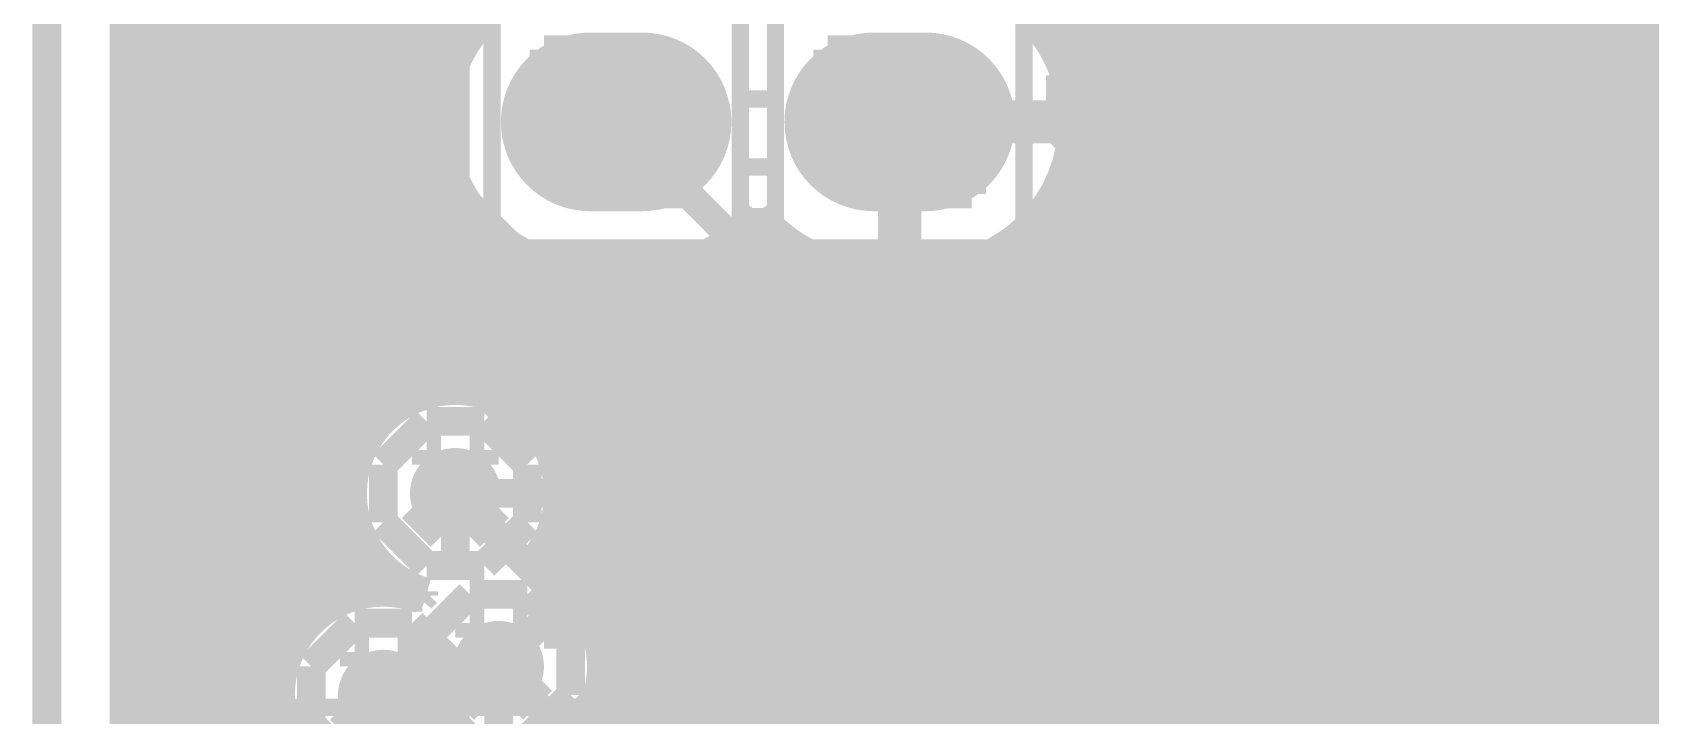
# Model space of a CAD drawing. Extents: x -5 to 157, y -120 to 103.
# Drawn here: x -5.13 to 9.14, y 37.41 to 43.43 of the extents above; entities that cross this region are included whole.
import ezdxf

# ---------------------------------------------------------------- set-up
doc = ezdxf.new("R2010")
doc.units = 0
doc.header["$MEASUREMENT"] = 0
doc.layers.get('0').update_dxf_attribs({"linetype": 'CONTINUOUS'})
for name, color, linetype in [('22-304-2_BOT', 7, 'CONTINUOUS'), ('22-304-2_DRD', 7, 'CONTINUOUS'), ('22-304-2_DRL', 2, 'CONTINUOUS'), ('22-304-2_IN1', 4, 'CONTINUOUS'), ('22-304-2_IN2', 3, 'CONTINUOUS'), ('22-304-2_SMB', 5, 'CONTINUOUS'), ('22-304-2_SMT', 10, 'CONTINUOUS'), ('22-304-2_SPB', 14, 'CONTINUOUS'), ('22-304-2_SSB', 12, 'CONTINUOUS'), ('22-304-2_SST', 11, 'CONTINUOUS'), ('22-304-2_TOP', 13, 'CONTINUOUS'), ('THRUHOLE_TAP', 7, 'CONTINUOUS')]:
    doc.layers.add(name, color=color, linetype=linetype)

# ---------------------------------------------------------------- blocks, each defined once
blk = doc.blocks.new('RECTANGLE_3')
blk.add_solid([(0.4826, 0.4064), (0.4826, -0.4064), (-0.4826, 0.4064), (-0.4826, -0.4064)])
blk = doc.blocks.new('OBLONG_19')
at = {"const_width": 1.5748}
blk.add_lwpolyline([(0.2286, 0), (-0.2286, 0)], dxfattribs=at)
at = {"const_width": 0.7874}
for points in [[(-0.6223, 0, 1), (0.1651, 0, 1)], [(-0.1651, 0, 1), (0.6223, 0, 1)]]:
    blk.add_lwpolyline(points, format="xyb", close=True, dxfattribs=at)
blk = doc.blocks.new('ROUND_39')
at = {"const_width": 0.40005}
blk.add_lwpolyline([(-0.200024, 0, 1), (0.200024, 0, 1)], format="xyb", close=True, dxfattribs=at)
blk = doc.blocks.new('RECTANGLE_61')
blk.add_solid([(0.508, 0.635), (0.508, -0.635), (-0.508, 0.635), (-0.508, -0.635)])
blk = doc.blocks.new('ROUND_14')
at = {"const_width": 0.59944}
blk.add_lwpolyline([(-0.29972, 0, 1), (0.29972, 0, 1)], format="xyb", close=True, dxfattribs=at)
blk = doc.blocks.new('ROUND_87')
at = {"const_width": 0.10033}
blk.add_lwpolyline([(-0.050164, 0, 1), (0.050164, 0, 1)], format="xyb", close=True, dxfattribs=at)
blk = doc.blocks.new('ROUND_88')
at = {"const_width": 0.10033}
blk.add_lwpolyline([(-0.050164, 0, 1), (0.050164, 0, 1)], format="xyb", close=True, dxfattribs=at)
blk = doc.blocks.new('ROUND_42')
at = {"const_width": 0.40005}
blk.add_lwpolyline([(-0.200024, 0, 1), (0.200024, 0, 1)], format="xyb", close=True, dxfattribs=at)
blk = doc.blocks.new('ROUND_38')
at = {"const_width": 0.40005}
blk.add_lwpolyline([(-0.200024, 0, 1), (0.200024, 0, 1)], format="xyb", close=True, dxfattribs=at)
blk = doc.blocks.new('ROUND_80')
at = {"const_width": 0.10033}
blk.add_lwpolyline([(-0.050164, 0, 1), (0.050164, 0, 1)], format="xyb", close=True, dxfattribs=at)

msp = doc.modelspace()

# ---------------------------------------------------------------- linework, layer by layer
at = {"layer": '22-304-2_BOT'}
for points, const_width in [([(-3.175, 58.801), (-3.175, 36.45916)], 0.254), ([(-3.4036, 58.5724), (-3.4036, 36.39566)], 0.254), ([(-3.6322, 58.3438), (-3.6322, 36.25342)], 0.254), ([(-3.8608, 58.1152), (-3.8608, 35.96386)], 0.254), ([(-4.0894, 57.8866), (-4.0894, 35.41522)], 0.254), ([(-4.318, 57.658), (-4.318, 2.52222)], 0.254), ([(8.255, 42.418), (8.255, 45.466), (12.6746, 49.8856), (12.6746, 51.435)], 0.254), ([(4.1402, 45.466), (4.1402, 33.2105)], 0.254), ([(4.3688, 45.466), (4.3688, 33.2105)], 0.254), ([(4.5974, 45.466), (4.5974, 33.2105)], 0.254), ([(4.826, 45.466), (4.826, 33.2105)], 0.254), ([(5.0546, 45.466), (5.0546, 33.2105)], 0.254), ([(5.2832, 45.466), (5.2832, 33.2105)], 0.254), ([(5.5118, 45.466), (5.5118, 33.2105)], 0.254), ([(5.7404, 45.466), (5.7404, 33.2105)], 0.254), ([(5.969, 45.466), (5.969, 33.2105)], 0.254), ([(6.1976, 45.466), (6.1976, 33.2105)], 0.254), ([(6.4262, 45.466), (6.4262, 41.275)], 0.254), ([(6.6548, 45.466), (6.6548, 41.275)], 0.254), ([(6.8834, 45.466), (6.8834, 41.275)], 0.254), ([(7.112, 45.466), (7.112, 41.275)], 0.254), ([(-2.9464, 44.75988), (-2.9464, 36.4617)], 0.254), ([(-1.3462, 44.52366), (-1.3462, 43.26382)], 0.254), ([(3.9116, 44.57446), (3.9116, 43.21556)], 0.254), ([(-2.7178, 44.49572), (-2.7178, 38.18636)], 0.254), ([(-1.5748, 44.51604), (-1.5748, 40.259)], 0.254), ([(-2.4892, 44.36618), (-2.4892, 38.37686)], 0.254), ([(-2.2606, 44.3103), (-2.2606, 39.6494)], 0.254), ([(-2.032, 44.31284), (-2.032, 40.0177)], 0.254), ([(-1.8034, 44.37634), (-1.8034, 40.18026)], 0.254), ([(3.683, 44.2468), (3.683, 43.54068)], 0.254), ([(7.239, 43.561), (7.239, 41.275)], 0.254), ([(-1.29032, 43.3578), (-4.318, 43.3578)], 0.254), ([(7.239, 43.3578), (3.83032, 43.3578)], 0.254), ([(-1.4097, 43.1292), (-4.318, 43.1292)], 0.254), ([(7.239, 43.1292), (3.9497, 43.1292)], 0.254), ([(-1.47828, 42.9006), (-4.318, 42.9006)], 0.254), ([(7.239, 42.9006), (4.01828, 42.9006)], 0.254), ([(-1.50368, 42.672), (-4.318, 42.672)], 0.254), ([(3.98018, 42.64406), (2.51968, 42.64406)], 0.381), ([(2.51968, 41.41216), (2.51968, 42.64406)], 0.381), ([(7.239, 42.672), (4.04368, 42.672)], 0.254), ([(4.572, 42.799), (7.239, 40.132)], 0.254), ([(7.239, 40.132), (4.572, 42.799)], 0.254), ([(4.572, 42.799), (7.239, 40.132)], 0.254), ([(-1.48844, 42.4434), (-4.318, 42.4434)], 0.254), ([(7.239, 42.4434), (4.02844, 42.4434)], 0.254), ([(-1.43002, 42.2148), (-4.318, 42.2148)], 0.254), ([(7.239, 42.2148), (3.97002, 42.2148)], 0.254), ([(-1.32334, 41.9862), (-4.318, 41.9862)], 0.254), ([(-1.3462, 42.0243), (-1.3462, 40.27678)], 0.254), ([(7.239, 41.9862), (3.86334, 41.9862)], 0.254), ([(3.9116, 42.0751), (3.9116, 33.2105)], 0.254), ([(-1.15316, 41.7576), (-4.318, 41.7576)], 0.254), ([(-1.1176, 41.72204), (-1.1176, 40.2336)], 0.254), ([(1.1684, 41.7322), (1.1684, 33.89376)], 0.254), ([(1.3462, 41.7576), (1.19126, 41.7576)], 0.254), ([(1.397, 41.7068), (1.397, 33.89376)], 0.254), ([(3.683, 41.74744), (3.683, 33.36798)], 0.254), ([(7.239, 41.7576), (3.69062, 41.7576)], 0.254), ([(-0.86614, 41.529), (-4.318, 41.529)], 0.254), ([(-0.889, 41.5417), (-0.889, 40.12184)], 0.254), ([(1.63322, 41.529), (0.90678, 41.529)], 0.254), ([(0.9398, 41.54932), (0.9398, 33.89376)], 0.254), ([(1.6256, 41.53408), (1.6256, 33.58388)], 0.254), ([(7.239, 41.529), (3.40614, 41.529)], 0.254), ([(3.4544, 41.55948), (3.4544, 33.58388)], 0.254), ([(-0.6604, 41.42994), (-0.6604, 39.90086)], 0.254), ([(0.7112, 41.43502), (0.7112, 38.09492)], 0.254), ([(1.8542, 41.42486), (1.8542, 33.72866)], 0.254), ([(3.2258, 41.4401), (3.2258, 33.72866)], 0.254), ([(7.239, 41.3004), (-4.318, 41.3004)], 0.254), ([(-0.4318, 41.36898), (-0.4318, 39.30142)], 0.254), ([(0.24892, 41.34866), (-0.20828, 41.34866)], 0.254), ([(-0.2032, 41.34866), (-0.2032, 39.07282)], 0.254), ([(0.0254, 41.34866), (0.0254, 38.84422)], 0.254), ([(0.254, 41.34866), (0.254, 38.61562)], 0.254), ([(0.4826, 41.37152), (0.4826, 38.38702)], 0.254), ([(2.0828, 41.36644), (2.0828, 33.82264)], 0.254), ([(2.74828, 41.34866), (2.29108, 41.34866)], 0.254), ([(2.3114, 41.34866), (2.3114, 33.87598)], 0.254), ([(2.54, 41.34866), (2.54, 33.89376)], 0.254), ([(2.7686, 41.34866), (2.7686, 33.87598)], 0.254), ([(2.9972, 41.37406), (2.9972, 33.82264)], 0.254), ([(6.223, 41.275), (6.223, 38.989)], 0.254), ([(7.239, 41.275), (6.223, 41.275)], 0.254), ([(8.255, 41.275), (7.239, 41.275)], 0.254), ([(8.255, 41.275), (7.239, 41.275)], 0.254), ([(8.255, 41.275), (8.255, 39.751)], 0.254), ([(9.271, 41.275), (8.255, 41.275)], 0.254), ([(8.255, 41.275), (8.255, 39.751)], 0.254), ([(6.223, 41.0718), (-4.318, 41.0718)], 0.254), ([(6.223, 40.8432), (-4.318, 40.8432)], 0.254), ([(6.223, 40.6146), (-4.318, 40.6146)], 0.254), ([(6.223, 40.386), (-4.318, 40.386)], 0.254), ([(-1.84912, 40.1574), (-4.318, 40.1574)], 0.254), ([(6.223, 40.1574), (-0.94488, 40.1574)], 0.254), ([(6.2865, 40.132), (7.239, 40.132)], 0.381), ([(7.239, 39.0525), (7.239, 40.132)], 0.381), ([(9.271, 40.132), (8.89, 39.751), (8.89, 37.5412)], 0.254), ([(-2.11074, 39.9288), (-4.318, 39.9288)], 0.254), ([(6.223, 39.9288), (-0.68072, 39.9288)], 0.254), ([(-2.24282, 39.7002), (-4.318, 39.7002)], 0.254), ([(6.223, 39.7002), (-0.55118, 39.7002)], 0.254), ([(8.255, 39.751), (8.255, 38.989)], 0.254), ([(-2.2987, 39.4716), (-4.318, 39.4716)], 0.254), ([(6.223, 39.4716), (-0.4953, 39.4716)], 0.254), ([(-1.397, 39.37), (0.127, 37.846), (0.127, 35.306), (-1.397, 33.782), (-1.397, 26.797), (5.842, 19.558), (5.842, 8.382), (6.858, 7.366)], 0.254), ([(-0.49022, 39.35984), (0.57658, 38.29558)], 0.254), ([(-2.29616, 39.243), (-4.318, 39.243)], 0.254), ([(6.223, 39.243), (-0.37084, 39.243)], 0.254), ([(-2.23266, 39.0144), (-4.318, 39.0144)], 0.254), ([(-2.2606, 39.0906), (-2.2606, 38.47084)], 0.254), ([(6.223, 39.0144), (-0.14224, 39.0144)], 0.254), ([(8.255, 38.989), (6.223, 38.989)], 0.254), ([(6.4262, 38.989), (6.4262, 33.2105)], 0.254), ([(6.6548, 38.989), (6.6548, 33.2105)], 0.254), ([(6.8834, 38.989), (6.8834, 33.2105)], 0.254), ([(7.112, 38.989), (7.112, 33.2105)], 0.254), ([(7.3406, 38.989), (7.3406, 33.2105)], 0.254), ([(7.5692, 38.989), (7.5692, 33.2105)], 0.254), ([(7.7978, 38.989), (7.7978, 33.2105)], 0.254), ([(8.0264, 38.989), (8.0264, 38.4556)], 0.254), ([(8.255, 38.989), (8.255, 38.4556)], 0.254), ([(8.255, 38.989), (8.255, 38.4556)], 0.254), ([(-2.09042, 38.7858), (-4.318, 38.7858)], 0.254), ([(-2.032, 38.7223), (-2.032, 38.49878)], 0.254), ([(8.255, 38.7858), (0.08382, 38.7858)], 0.254), ([(-1.80086, 38.5572), (-4.318, 38.5572)], 0.254), ([(-1.8034, 38.5572), (-1.8034, 38.47084)], 0.254), ([(8.255, 38.5572), (0.31242, 38.5572)], 0.254), ([(7.8994, 38.4556), (7.8994, 37.0332)], 0.254), ([(8.255, 38.4556), (7.8994, 38.4556)], 0.254), ([(-2.56286, 38.3286), (-4.318, 38.3286)], 0.254), ([(7.8994, 38.3286), (0.54102, 38.3286)], 0.254), ([(-2.78384, 38.1), (-4.318, 38.1)], 0.254), ([(7.8994, 38.1), (0.70866, 38.1)], 0.254), ([(-2.8956, 37.8714), (-4.318, 37.8714)], 0.254), ([(-1.016, 37.846), (-0.381, 37.211), (-0.381, 35.56), (-1.905, 34.036), (-1.905, 26.543), (5.334, 19.304), (5.334, 7.62), (6.477, 6.477), (6.477, -3.302), (5.207, -4.572), (5.207, -6.35), (7.366, -8.509), (8.382, -8.509)], 0.254), ([(7.8994, 37.8714), (0.762, 37.8714)], 0.254), ([(0.762, 37.846), (0.762, 35.306)], 0.254), ([(-2.93878, 37.6428), (-4.318, 37.6428)], 0.254), ([(-2.032, 37.592), (-1.905, 37.592), (-0.889, 36.576), (-0.889, 35.814), (-2.54, 34.163), (-2.54, 26.416), (4.826, 19.05), (4.826, 7.366), (5.969, 6.223), (5.969, -3.048), (4.572, -4.445), (4.572, -6.858), (6.731, -9.017)], 0.254), ([(7.8994, 37.6428), (0.762, 37.6428)], 0.254), ([(8.89, 37.5412), (8.9408, 37.592), (9.525, 37.592), (10.033, 37.084), (10.033, 35.687), (11.43, 34.29)], 0.254), ([(-2.921, 37.4142), (-4.318, 37.4142)], 0.254), ([(7.8994, 37.4142), (0.762, 37.4142)], 0.254)]:
    msp.add_lwpolyline(points, dxfattribs=dict(at, const_width=const_width))
at = {"layer": '22-304-2_BOT', "const_width": 0.254}
for points in [[(-0.54864, 43.89374, 0.3383093), (-1.50368, 42.64406)], [(4.04368, 42.64406, 0.3383097), (3.08864, 43.89374)], [(-1.50368, 42.64406, 0.4142136), (-0.20828, 41.34866)], [(2.74828, 41.34866, 0.4142136), (4.04368, 42.64406)], [(0.24892, 41.34866, 0.2313066), (1.27104, 41.84823)], [(1.27, 41.84904, 0.2313068), (2.29108, 41.34997)], [(-1.397, 40.27678, 0.4142136), (-2.30378, 39.37)], [(-0.49022, 39.37, 0.4142136), (-1.397, 40.27678)], [(-2.30378, 39.37, 0.3343277), (-1.64846, 38.49624)], [(-2.032, 38.49878, 0.4142136), (-2.93878, 37.592)], [(-1.70434, 38.43782, 0.0926604), (-2.032, 38.49907)], [(-1.64846, 38.49624, 0.0222823), (-1.70382, 38.43737)], [(0.762, 37.846, 0.1989124), (0.57601, 38.29501)], [(-2.93878, 37.592, 0.1496565), (-2.78335, 37.08433)]]:
    msp.add_lwpolyline(points, format="xyb", dxfattribs=at)
at = {"layer": '22-304-2_DRD', "const_width": 0.254}
for points in [[(44.99864, -115.99926), (44.99864, 25.99944), (48.00092, 28.99918), (86.79942, 28.99918), (89.79916, 25.99944), (89.79916, -31.0007), (92.7989, -34.00044), (136.79932, -34.00044), (139.79906, -31.0007), (139.79906, 58.0009), (136.79932, 61.00064), (115.30076, 61.00064), (107.29976, 68.9991), (107.29976, 94.99854), (99.29876, 102.99954), (35.49904, 102.99954), (27.50058, 94.99854), (27.50058, 68.9991), (19.49958, 61.00064), (-1.99898, 61.00064), (-4.99872, 58.0009), (-4.99872, -2.99974), (18.00098, -25.99944), (18.00098, -115.99926)], [(4.318, 43.434), (3.937, 43.053)], [(4.318, 43.434), (3.937, 43.053)], [(4.318, 43.434), (3.937, 43.053)], [(4.826, 43.434), (4.318, 43.434)], [(4.826, 43.434), (4.318, 43.434)], [(4.826, 43.434), (4.318, 43.434)], [(5.207, 43.053), (4.826, 43.434)], [(5.207, 43.053), (4.826, 43.434)], [(5.207, 43.053), (4.826, 43.434)], [(-0.61468, 43.27906), (-0.61468, 42.64406)], [(0.02032, 43.27906), (-0.61468, 43.27906)], [(0.02032, 42.00906), (0.02032, 43.27906)], [(1.88468, 43.27906), (1.88468, 42.64406)], [(2.51968, 43.27906), (1.88468, 43.27906)], [(2.51968, 42.00906), (2.51968, 43.27906)], [(4.318, 43.18), (4.318, 43.053)], [(4.445, 43.18), (4.318, 43.18)], [(4.318, 43.18), (4.318, 43.053)], [(4.445, 43.18), (4.318, 43.18)], [(4.318, 43.18), (4.318, 43.053)], [(4.445, 43.18), (4.318, 43.18)], [(4.445, 43.053), (4.445, 43.18)], [(4.445, 43.053), (4.445, 43.18)], [(4.445, 43.053), (4.445, 43.18)], [(4.699, 43.18), (4.699, 43.053)], [(4.826, 43.18), (4.699, 43.18)], [(4.699, 43.18), (4.699, 43.053)], [(4.826, 43.18), (4.699, 43.18)], [(4.699, 43.18), (4.699, 43.053)], [(4.826, 43.18), (4.699, 43.18)], [(4.826, 43.053), (4.826, 43.18)], [(4.826, 43.053), (4.826, 43.18)], [(4.826, 43.053), (4.826, 43.18)], [(3.937, 43.053), (3.937, 42.545)], [(3.937, 43.053), (3.937, 42.545)], [(3.937, 43.053), (3.937, 42.545)], [(4.318, 43.053), (4.445, 43.053)], [(4.318, 43.053), (4.445, 43.053)], [(4.318, 43.053), (4.445, 43.053)], [(4.699, 43.053), (4.826, 43.053)], [(4.699, 43.053), (4.826, 43.053)], [(4.699, 43.053), (4.826, 43.053)], [(5.207, 42.545), (5.207, 43.053)], [(5.207, 42.545), (5.207, 43.053)], [(5.207, 42.545), (5.207, 43.053)], [(4.445, 42.418), (4.191, 42.672)], [(4.445, 42.418), (4.191, 42.672)], [(4.445, 42.418), (4.191, 42.672)], [(4.953, 42.672), (4.699, 42.418)], [(4.953, 42.672), (4.699, 42.418)], [(4.953, 42.672), (4.699, 42.418)], [(-0.61468, 42.64406), (0.65532, 42.64406)], [(0.65532, 42.64406), (0.65532, 42.00906)], [(1.88468, 42.64406), (3.15468, 42.64406)], [(3.15468, 42.64406), (3.15468, 42.00906)], [(3.937, 42.545), (4.318, 42.164)], [(3.937, 42.545), (4.318, 42.164)], [(3.937, 42.545), (4.318, 42.164)], [(4.826, 42.164), (5.207, 42.545)], [(4.826, 42.164), (5.207, 42.545)], [(4.826, 42.164), (5.207, 42.545)], [(4.699, 42.418), (4.445, 42.418)], [(4.699, 42.418), (4.445, 42.418)], [(4.699, 42.418), (4.445, 42.418)], [(4.318, 42.164), (4.826, 42.164)], [(4.318, 42.164), (4.826, 42.164)], [(4.318, 42.164), (4.826, 42.164)], [(0.65532, 42.00906), (0.02032, 42.00906)], [(3.15468, 42.00906), (2.51968, 42.00906)], [(-1.651, 40.005), (-2.032, 39.624)], [(-1.143, 40.005), (-1.651, 40.005)], [(-0.762, 39.624), (-1.143, 40.005)], [(-1.651, 39.751), (-1.651, 39.624)], [(-1.524, 39.751), (-1.651, 39.751)], [(-1.524, 39.624), (-1.524, 39.751)], [(-1.27, 39.751), (-1.27, 39.624)], [(-1.143, 39.751), (-1.27, 39.751)], [(-1.143, 39.624), (-1.143, 39.751)], [(-2.032, 39.624), (-2.032, 39.116)], [(-1.651, 39.624), (-1.524, 39.624)], [(-1.27, 39.624), (-1.143, 39.624)], [(-0.762, 39.116), (-0.762, 39.624)], [(-2.032, 39.116), (-1.651, 38.735)], [(-1.524, 38.989), (-1.778, 39.243)], [(-1.016, 39.243), (-1.27, 38.989)], [(-1.143, 38.735), (-0.762, 39.116)], [(-1.27, 38.989), (-1.524, 38.989)], [(-1.651, 38.735), (-1.143, 38.735)], [(-1.27, 38.481), (-1.651, 38.1)], [(-0.762, 38.481), (-1.27, 38.481)], [(-0.381, 38.1), (-0.762, 38.481)], [(-2.286, 38.227), (-2.667, 37.846)], [(-1.778, 38.227), (-2.286, 38.227)], [(-1.397, 37.846), (-1.778, 38.227)], [(-1.27, 38.227), (-1.27, 38.1)], [(-1.143, 38.227), (-1.27, 38.227)], [(-1.143, 38.1), (-1.143, 38.227)], [(-0.889, 38.227), (-0.889, 38.1)], [(-0.762, 38.227), (-0.889, 38.227)], [(-0.762, 38.1), (-0.762, 38.227)], [(-2.286, 37.973), (-2.286, 37.846)], [(-2.159, 37.973), (-2.286, 37.973)], [(-2.159, 37.846), (-2.159, 37.973)], [(-1.905, 37.973), (-1.905, 37.846)], [(-1.778, 37.973), (-1.905, 37.973)], [(-1.778, 37.846), (-1.778, 37.973)], [(-1.651, 38.1), (-1.651, 37.592)], [(-1.27, 38.1), (-1.143, 38.1)], [(-0.889, 38.1), (-0.762, 38.1)], [(-0.381, 37.592), (-0.381, 38.1)], [(-2.667, 37.846), (-2.667, 37.338)], [(-2.286, 37.846), (-2.159, 37.846)], [(-1.905, 37.846), (-1.778, 37.846)], [(-1.397, 37.338), (-1.397, 37.846)], [(-1.143, 37.465), (-1.397, 37.719)], [(-0.635, 37.719), (-0.889, 37.465)], [(-1.651, 37.592), (-1.27, 37.211)], [(-0.762, 37.211), (-0.381, 37.592)], [(-2.159, 37.211), (-2.413, 37.465)], [(-1.651, 37.465), (-1.905, 37.211)], [(-0.889, 37.465), (-1.143, 37.465)], [(-2.667, 37.338), (-2.286, 36.957)], [(-1.778, 36.957), (-1.397, 37.338)]]:
    msp.add_lwpolyline(points, dxfattribs=at)
at = {"layer": '22-304-2_DRL', "const_width": 0.254}
msp.add_lwpolyline([(44.99864, -115.99926), (44.99864, 25.99944), (48.00092, 28.99918), (86.79942, 28.99918), (89.79916, 25.99944), (89.79916, -31.0007), (92.7989, -34.00044), (136.79932, -34.00044), (139.79906, -31.0007), (139.79906, 58.0009), (136.79932, 61.00064), (115.30076, 61.00064), (107.29976, 68.9991), (107.29976, 94.99854), (99.29876, 102.99954), (35.49904, 102.99954), (27.50058, 94.99854), (27.50058, 68.9991), (19.49958, 61.00064), (-1.99898, 61.00064), (-4.99872, 58.0009), (-4.99872, -2.99974), (18.00098, -25.99944), (18.00098, -115.99926)], dxfattribs=at)
at = {"layer": '22-304-2_IN1', "const_width": 0.254}
for points in [[(82.296, 102.362), (36.068, 102.362), (28.702, 94.996), (28.702, 68.326), (20.574, 60.198), (-1.778, 60.198), (-4.191, 57.785), (-4.191, -2.667), (18.669, -25.527)], [(7.4676, 60.198), (7.4676, 36.9824)], [(7.6962, 60.198), (7.6962, 37.02558)], [(7.9248, 60.198), (7.9248, 37.0078)], [(8.1534, 60.198), (8.1534, 36.92906)], [(8.382, 60.198), (8.382, 36.7665)], [(8.6106, 60.198), (8.6106, 36.3982)], [(8.8392, 60.198), (8.8392, 4.572)], [(9.0678, 60.198), (9.0678, 4.572)], [(-3.2766, 58.6994), (-3.2766, 36.43884)], [(-3.5052, 58.4708), (-3.5052, 36.34486)], [(-3.7338, 58.2422), (-3.7338, 36.15436)], [(-3.9624, 58.0136), (-3.9624, -2.8956)], [(7.239, 50.0126), (7.239, 36.87064)], [(5.8674, 49.54016), (5.8674, 27.31008)], [(7.0104, 49.6443), (7.0104, 36.64966)], [(6.096, 49.4284), (6.096, 27.41422)], [(6.3246, 49.38522), (6.3246, 27.44978)], [(6.5532, 49.40046), (6.5532, 27.42692)], [(6.7818, 49.4792), (6.7818, 27.34056)], [(5.6388, 46.58614), (5.6388, 27.10688)], [(5.4102, 46.29404), (5.4102, 43.14698)], [(5.1816, 46.15434), (5.1816, 43.4721)], [(-3.048, 45.02912), (-3.048, 36.46678)], [(4.0386, 45.02912), (4.0386, 43.53306)], [(-2.8194, 44.5897), (-2.8194, 38.04412)], [(-1.4478, 44.64812), (-1.4478, 43.02252)], [(-2.5908, 44.41444), (-2.5908, 38.30574)], [(-1.6764, 44.44238), (-1.6764, 40.2336)], [(3.81, 44.40174), (3.81, 43.38574)], [(-2.3622, 44.32808), (-2.3622, 38.43782)], [(-2.1336, 44.30522), (-2.1336, 39.90086)], [(-1.905, 44.34078), (-1.905, 40.12184)], [(-1.2192, 44.33316), (-1.2192, 43.45432)], [(-1.1938, 43.4848), (-4.191, 43.4848)], [(3.97764, 43.4848), (3.7338, 43.4848)], [(17.52346, 43.4848), (5.16636, 43.4848)], [(-1.35128, 43.2562), (-4.191, 43.2562)], [(17.31264, 43.2562), (5.35686, 43.2562)], [(-1.44526, 43.0276), (-4.191, 43.0276)], [(17.13738, 43.0276), (5.45084, 43.0276)], [(-1.49606, 42.799), (-4.191, 42.799)], [(16.98752, 42.799), (5.47878, 42.799)], [(-1.50114, 42.5704), (-4.191, 42.5704)], [(16.86306, 42.5704), (5.45084, 42.5704)], [(5.4102, 42.45102), (5.4102, 24.66086)], [(-1.46812, 42.3418), (-4.191, 42.3418)], [(-1.4478, 42.2656), (-1.4478, 40.27678)], [(16.75892, 42.3418), (5.35686, 42.3418)], [(-1.38938, 42.1132), (-4.191, 42.1132)], [(3.97764, 42.1132), (3.92938, 42.1132)], [(16.67256, 42.1132), (5.16636, 42.1132)], [(5.1816, 42.1259), (5.1816, 6.88086)], [(4.0386, 42.06494), (4.0386, 32.55264)], [(4.953, 41.97604), (4.953, 7.10184)], [(-1.2573, 41.8846), (-4.191, 41.8846)], [(-1.2192, 41.8338), (-1.2192, 40.259)], [(1.2954, 41.81602), (1.2954, 33.89376)], [(16.60398, 41.8846), (3.7973, 41.8846)], [(3.81, 41.90238), (3.81, 33.1978)], [(4.2672, 41.94302), (4.2672, 8.94588)], [(4.4958, 41.89476), (4.4958, 7.25678)], [(4.7244, 41.90492), (4.7244, 7.2136)], [(-1.04648, 41.656), (-4.191, 41.656)], [(-0.9906, 41.61028), (-0.9906, 40.18026)], [(1.0668, 41.64076), (1.0668, 33.89376)], [(1.45288, 41.656), (1.08458, 41.656)], [(1.524, 41.60012), (1.524, 33.50006)], [(3.5814, 41.65346), (3.5814, 33.47466)], [(16.55318, 41.656), (3.58394, 41.656)], [(-0.65024, 41.4274), (-4.191, 41.4274)], [(-0.762, 41.47312), (-0.762, 40.0177)], [(-0.5334, 41.3893), (-0.5334, 39.6494)], [(0.6096, 41.39946), (0.6096, 33.89376)], [(1.84912, 41.4274), (0.69088, 41.4274)], [(0.8382, 41.4909), (0.8382, 33.89376)], [(1.7526, 41.4655), (1.7526, 33.67024)], [(1.9812, 41.38676), (1.9812, 33.78454)], [(3.1242, 41.40454), (3.1242, 33.77438)], [(16.51762, 41.4274), (3.19024, 41.4274)], [(3.3528, 41.49852), (3.3528, 33.655)], [(-0.3048, 41.35374), (-0.3048, 38.40988)], [(0.24892, 41.34866), (-0.20828, 41.34866)], [(-0.0762, 41.34866), (-0.0762, 33.89376)], [(0.1524, 41.34866), (0.1524, 33.89376)], [(0.381, 41.35628), (0.381, 33.89376)], [(2.2098, 41.3512), (2.2098, 33.85566)], [(2.74828, 41.34866), (2.29108, 41.34866)], [(2.4384, 41.34866), (2.4384, 33.88868)], [(2.667, 41.34866), (2.667, 33.88614)], [(2.8956, 41.35628), (2.8956, 33.85058)], [(16.4973, 41.1988), (-4.191, 41.1988)], [(10.19302, 40.9702), (-4.191, 40.9702)], [(9.8679, 40.7416), (-4.191, 40.7416)], [(9.71804, 40.513), (-4.191, 40.513)], [(9.64692, 40.2844), (-4.191, 40.2844)], [(-1.99136, 40.0558), (-4.191, 40.0558)], [(9.63676, 40.0558), (-0.80264, 40.0558)], [(-2.18186, 39.8272), (-4.191, 39.8272)], [(9.68502, 39.8272), (-0.61214, 39.8272)], [(-2.27584, 39.5986), (-4.191, 39.5986)], [(9.80694, 39.5986), (-0.51816, 39.5986)], [(-2.30378, 39.37), (-4.191, 39.37)], [(10.04824, 39.37), (-0.49022, 39.37)], [(-2.27584, 39.1414), (-4.191, 39.1414)], [(17.02562, 39.1414), (-0.51816, 39.1414)], [(-0.5334, 39.0906), (-0.5334, 38.61308)], [(-2.18186, 38.9128), (-4.191, 38.9128)], [(-2.1336, 38.83914), (-2.1336, 38.4937)], [(17.18056, 38.9128), (-0.61214, 38.9128)], [(-1.99136, 38.6842), (-4.191, 38.6842)], [(17.36598, 38.6842), (-0.66802, 38.6842)], [(-1.905, 38.61816), (-1.905, 38.49116)], [(-2.3114, 38.4556), (-4.191, 38.4556)], [(-1.6891, 38.4556), (-1.7526, 38.4556)], [(-1.6764, 38.5064), (-1.6764, 38.4683)], [(17.58442, 38.4556), (-0.3429, 38.4556)], [(-2.6797, 38.227), (-4.191, 38.227)], [(17.85112, 38.227), (-0.19304, 38.227)], [(-2.84226, 37.9984), (-4.191, 37.9984)], [(18.18386, 37.9984), (-0.12192, 37.9984)], [(-2.921, 37.7698), (-4.191, 37.7698)], [(18.6309, 37.7698), (-0.11176, 37.7698)], [(-2.93878, 37.5412), (-4.191, 37.5412)], [(19.41576, 37.5412), (-0.16002, 37.5412)], [(-2.8956, 37.3126), (-4.191, 37.3126)], [(23.1775, 37.3126), (-0.28194, 37.3126)]]:
    msp.add_lwpolyline(points, dxfattribs=at)
for points in [[(-0.54864, 43.89374, 0.3383093), (-1.50368, 42.64406)], [(3.84302, 43.33748, 0.1872082), (3.08882, 43.89439)], [(4.572, 43.70578, 0.2379925), (3.84263, 43.33777)], [(4.572, 43.70578, 0.2379925), (3.84263, 43.33777)], [(5.47878, 42.799, 0.4142136), (4.572, 43.70578)], [(5.47878, 42.799, 0.4142136), (4.572, 43.70578)], [(4.572, 41.89222, 0.4142136), (5.47878, 42.799)], [(4.572, 41.89222, 0.4142136), (5.47878, 42.799)], [(-1.50368, 42.64406, 0.4142136), (-0.20828, 41.34866)], [(2.74828, 41.34866, 0.3021996), (3.94208, 42.14368)], [(3.94208, 42.14368, 0.1937818), (4.572, 41.89002)], [(3.94208, 42.14368, 0.1937818), (4.572, 41.89002)], [(0.24892, 41.34866, 0.2313066), (1.27104, 41.84823)], [(1.27, 41.84904, 0.2313068), (2.29108, 41.34997)], [(-1.397, 40.27678, 0.4142136), (-2.30378, 39.37)], [(-0.49022, 39.37, 0.4142136), (-1.397, 40.27678)], [(-2.30378, 39.37, 0.3343277), (-1.64846, 38.49624)], [(-0.76454, 38.71722, 0.2030242), (-0.48809, 39.37)], [(-0.10922, 37.846, 0.3341116), (-0.76454, 38.71722)], [(-2.032, 38.49878, 0.4142136), (-2.93878, 37.592)], [(-1.70434, 38.43782, 0.0926604), (-2.032, 38.49907)], [(-1.64846, 38.49624, 0.0222823), (-1.70382, 38.43737)], [(-1.016, 36.93922, 0.4142136), (-0.10922, 37.846)], [(-2.93878, 37.592, 0.1496565), (-2.78335, 37.08433)]]:
    msp.add_lwpolyline(points, format="xyb", dxfattribs=at)
at = {"layer": '22-304-2_IN2'}
for points, const_width in [([(20.193, 60.452), (-1.524, 60.452), (-4.318, 57.658), (-4.318, -2.54)], 0.254), ([(4.3688, 60.452), (4.3688, 30.28188)], 0.254), ([(4.5974, 60.452), (4.5974, 30.51048)], 0.254), ([(4.826, 60.452), (4.826, 30.73908)], 0.254), ([(5.0546, 60.452), (5.0546, 30.91942)], 0.254), ([(5.2832, 60.452), (5.2832, 31.03118)], 0.254), ([(5.5118, 60.452), (5.5118, 31.0896)], 0.254), ([(5.7404, 60.452), (5.7404, 31.10738)], 0.254), ([(5.969, 60.452), (5.969, 31.10738)], 0.254), ([(6.1976, 60.452), (6.1976, 31.10738)], 0.254), ([(6.4262, 60.452), (6.4262, 31.10738)], 0.254), ([(6.6548, 60.452), (6.6548, 31.10738)], 0.254), ([(6.8834, 60.452), (6.8834, 31.10738)], 0.254), ([(7.112, 60.452), (7.112, 31.10738)], 0.254), ([(7.3406, 60.452), (7.3406, 31.10738)], 0.254), ([(7.5692, 60.452), (7.5692, 31.10738)], 0.254), ([(7.7978, 60.452), (7.7978, 31.10738)], 0.254), ([(8.0264, 60.452), (8.0264, 31.10738)], 0.254), ([(8.255, 60.452), (8.255, 31.10738)], 0.254), ([(8.4836, 60.452), (8.4836, 31.10738)], 0.254), ([(8.7122, 60.452), (8.7122, 31.10738)], 0.254), ([(8.9408, 60.452), (8.9408, 31.10738)], 0.254), ([(9.1694, 60.452), (9.1694, 31.10738)], 0.254), ([(-3.4036, 58.5724), (-3.4036, 36.52266)], 0.254), ([(-3.6322, 58.3438), (-3.6322, 36.40328)], 0.254), ([(-3.8608, 58.1152), (-3.8608, 36.18484)], 0.254), ([(-4.0894, 57.8866), (-4.0894, -2.7686)], 0.254), ([(-3.175, 45.06722), (-3.175, 36.57854)], 0.254), ([(4.1402, 44.89704), (4.1402, 42.89298)], 0.254), ([(-2.9464, 44.55414), (-2.9464, 38.05682)], 0.254), ([(-2.7178, 44.35094), (-2.7178, 38.354)], 0.254), ([(-2.4892, 44.23918), (-2.4892, 38.51148)], 0.254), ([(-1.8034, 44.24934), (-1.8034, 40.31234)], 0.254), ([(-1.5748, 44.36872), (-1.5748, 43.00982)], 0.254), ([(-1.3462, 44.30522), (-1.3462, 43.4848)], 0.254), ([(3.9116, 44.34078), (3.9116, 43.44924)], 0.254), ([(-2.2606, 44.19092), (-2.2606, 39.92372)], 0.254), ([(-2.032, 44.19346), (-2.032, 40.17518)], 0.254), ([(-1.43002, 43.3578), (-4.318, 43.3578)], 0.254), ([(15.85722, 43.3578), (3.97002, 43.3578)], 0.254), ([(-1.5367, 43.1292), (-4.318, 43.1292)], 0.254), ([(16.08582, 43.1292), (4.0767, 43.1292)], 0.254), ([(-1.6002, 42.9006), (-4.318, 42.9006)], 0.254), ([(16.31442, 42.9006), (4.13766, 42.9006)], 0.254), ([(-1.62306, 42.672), (-4.318, 42.672)], 0.254), ([(4.09956, 42.64406), (2.51968, 42.64406)], 0.381), ([(2.51968, 41.29532), (2.51968, 42.64406)], 0.381), ([(16.54302, 42.672), (4.16052, 42.672)], 0.254), ([(-1.60782, 42.4434), (-4.318, 42.4434)], 0.254), ([(4.1402, 42.39514), (4.1402, 32.67456)], 0.254), ([(16.67256, 42.4434), (4.14782, 42.4434)], 0.254), ([(-1.5748, 42.2783), (-1.5748, 40.38092)], 0.254), ([(-1.55448, 42.2148), (-4.318, 42.2148)], 0.254), ([(16.58366, 42.2148), (4.09448, 42.2148)], 0.254), ([(-1.4605, 41.9862), (-4.318, 41.9862)], 0.254), ([(16.51, 41.9862), (3.99796, 41.9862)], 0.254), ([(3.9116, 41.84142), (3.9116, 33.25876)], 0.254), ([(-1.31064, 41.7576), (-4.318, 41.7576)], 0.254), ([(-1.3462, 41.80332), (-1.3462, 40.39362)], 0.254), ([(16.45412, 41.7576), (3.8481, 41.7576)], 0.254), ([(-1.07696, 41.529), (-4.318, 41.529)], 0.254), ([(-1.1176, 41.56202), (-1.1176, 40.35806)], 0.254), ([(1.4224, 41.529), (1.11506, 41.529)], 0.254), ([(1.1684, 41.57218), (1.1684, 34.0106)], 0.254), ([(1.397, 41.54932), (1.397, 34.0106)], 0.254), ([(16.41094, 41.529), (3.61696, 41.529)], 0.254), ([(3.683, 41.58234), (3.683, 33.5407)], 0.254), ([(-0.889, 41.40454), (-0.889, 40.26154)], 0.254), ([(0.9398, 41.41216), (0.9398, 34.0106)], 0.254), ([(1.6256, 41.39692), (1.6256, 34.0106)], 0.254), ([(3.4544, 41.41978), (3.4544, 33.72866)], 0.254), ([(-0.64516, 41.3004), (-4.318, 41.3004)], 0.254), ([(-0.6604, 41.30548), (-0.6604, 40.08374)], 0.254), ([(-0.4318, 41.24706), (-0.4318, 39.71798)], 0.254), ([(0.4826, 41.2496), (0.4826, 34.0106)], 0.254), ([(1.8542, 41.3004), (0.6858, 41.3004)], 0.254), ([(0.7112, 41.30802), (0.7112, 34.0106)], 0.254), ([(1.8542, 41.3004), (1.8542, 33.8582)], 0.254), ([(2.0828, 41.24706), (2.0828, 33.94456)], 0.254), ([(2.9972, 41.25214), (2.9972, 33.94456)], 0.254), ([(16.38554, 41.3004), (3.18516, 41.3004)], 0.254), ([(3.2258, 41.3131), (3.2258, 33.8582)], 0.254), ([(0.24892, 41.23182), (-0.20828, 41.23182)], 0.254), ([(-0.2032, 41.23182), (-0.2032, 38.47084)], 0.254), ([(0.0254, 41.23182), (0.0254, 34.0106)], 0.254), ([(0.254, 41.23182), (0.254, 34.0106)], 0.254), ([(2.74828, 41.23182), (2.29108, 41.23182)], 0.254), ([(2.3114, 41.23182), (2.3114, 33.99536)], 0.254), ([(2.54, 41.23182), (2.54, 34.0106)], 0.254), ([(2.7686, 41.23182), (2.7686, 33.99536)], 0.254), ([(16.37284, 41.0718), (-4.318, 41.0718)], 0.254), ([(16.37538, 40.8432), (-4.318, 40.8432)], 0.254), ([(16.39316, 40.6146), (-4.318, 40.6146)], 0.254), ([(-1.54178, 40.386), (-4.318, 40.386)], 0.254), ([(16.42618, 40.386), (-1.25222, 40.386)], 0.254), ([(-2.05486, 40.1574), (-4.318, 40.1574)], 0.254), ([(16.4719, 40.1574), (-0.73914, 40.1574)], 0.254), ([(-2.25806, 39.9288), (-4.318, 39.9288)], 0.254), ([(16.5354, 39.9288), (-0.53594, 39.9288)], 0.254), ([(-2.36728, 39.7002), (-4.318, 39.7002)], 0.254), ([(16.61414, 39.7002), (-0.42418, 39.7002)], 0.254), ([(-2.41808, 39.4716), (-4.318, 39.4716)], 0.254), ([(16.71066, 39.4716), (-0.37592, 39.4716)], 0.254), ([(-2.41554, 39.243), (-4.318, 39.243)], 0.254), ([(16.8275, 39.243), (-0.37846, 39.243)], 0.254), ([(-2.35966, 39.0144), (-4.318, 39.0144)], 0.254), ([(16.96466, 39.0144), (-0.43434, 39.0144)], 0.254), ([(-0.4318, 39.02202), (-0.4318, 38.68928)], 0.254), ([(-2.2606, 38.81628), (-2.2606, 38.59276)], 0.254), ([(-2.24028, 38.7858), (-4.318, 38.7858)], 0.254), ([(17.12722, 38.7858), (-0.55372, 38.7858)], 0.254), ([(-2.37998, 38.5572), (-4.318, 38.5572)], 0.254), ([(17.32026, 38.5572), (-0.27686, 38.5572)], 0.254), ([(-2.74574, 38.3286), (-4.318, 38.3286)], 0.254), ([(17.54632, 38.3286), (-0.10922, 38.3286)], 0.254), ([(-2.92354, 38.1), (-4.318, 38.1)], 0.254), ([(17.82318, 38.1), (-0.02032, 38.1)], 0.254), ([(-3.02006, 37.8714), (-4.318, 37.8714)], 0.254), ([(18.16608, 37.8714), (0.01016, 37.8714)], 0.254), ([(-3.05562, 37.6428), (-4.318, 37.6428)], 0.254), ([(18.62836, 37.6428), (-0.01016, 37.6428)], 0.254), ([(-3.04292, 37.4142), (-4.318, 37.4142)], 0.254), ([(18.73758, 37.4142), (-0.08382, 37.4142)], 0.254)]:
    msp.add_lwpolyline(points, dxfattribs=dict(at, const_width=const_width))
at = {"layer": '22-304-2_IN2', "const_width": 0.254}
for points in [[(-0.86868, 43.89374, 0.2780089), (-1.62052, 42.64406)], [(4.16306, 42.64406, 0.2780092), (3.40868, 43.89374)], [(-1.62306, 42.64406, 0.4142136), (-0.20828, 41.22928)], [(2.74828, 41.23182, 0.4142136), (4.16052, 42.64406)], [(0.24892, 41.23182, 0.2045313), (1.26886, 41.66725)], [(1.27, 41.66616, 0.2045315), (2.29108, 41.23024)], [(-1.397, 40.39616, 0.4142136), (-2.42316, 39.37)], [(-0.37084, 39.37, 0.4142136), (-1.397, 40.39616)], [(-2.42316, 39.37, 0.209397), (-2.09281, 38.61578)], [(-0.56642, 38.76802, 0.158087), (-0.37121, 39.37)], [(0.01016, 37.846, 0.2867744), (-0.56642, 38.76802)], [(-2.09296, 38.61562, 0.3968974), (-3.05816, 37.592)], [(-1.016, 36.81984, 0.4142136), (0.01016, 37.846)], [(-3.05816, 37.592, 0.1302082), (-2.92358, 37.08398)]]:
    msp.add_lwpolyline(points, format="xyb", dxfattribs=at)
at = {"layer": '22-304-2_SSB', "const_width": 0.1524}
for points in [[(10.287, 38.989), (6.223, 38.989), (6.223, 43.561), (8.001, 43.561), (8.255, 43.307), (8.509, 43.561), (10.287, 43.561), (10.287, 38.989)], [(8.0645, 35.3695), (8.0645, 38.2905), (9.7028, 38.2905), (9.7028, 35.3695), (8.0645, 35.3695)]]:
    msp.add_lwpolyline(points, dxfattribs=at)
at = {"layer": '22-304-2_SST'}
for points, const_width in [([(-2.55016, 51.09464), (-2.55016, 51.49596), (-1.71958, 51.49596), (-1.71958, 56.86552), (4.25958, 56.86552), (4.25958, 40.92448), (-1.71958, 40.92448), (-1.71958, 46.29404), (-2.55016, 46.29404), (-2.55016, 46.69536), (-3.72872, 46.69536), (-3.72872, 51.09464), (-2.55016, 51.09464), (-1.07442, 51.09464), (-1.07442, 50.22596), (-1.07442, 49.0347), (1.11506, 49.0347), (1.11506, 51.25466), (-1.07442, 51.25466), (-1.07442, 51.09464)], 0.1524), ([(3.61442, 41.53408), (3.61442, 43.75404), (1.42494, 43.75404), (1.42494, 42.84472), (1.11506, 42.84472), (1.11506, 43.75404), (-1.07442, 43.75404), (-1.07442, 41.53408), (3.61442, 41.53408)], 0.1524), ([(-0.14732, 42.47642), (-0.29718, 42.32656), (-0.29718, 42.96156), (-0.14732, 42.8117), (-0.14732, 42.47642), (0.18796, 42.47642), (0.33782, 42.32656), (0.33782, 42.96156), (0.18796, 42.8117), (0.18796, 42.47642)], 0.1524), ([(2.68732, 42.8117), (2.83718, 42.96156), (2.83718, 42.32656), (2.68732, 42.47642), (2.68732, 42.8117), (2.35204, 42.8117), (2.20218, 42.96156), (2.20218, 42.32656), (2.35204, 42.47642), (2.35204, 42.8117)], 0.1524), ([(0.33782, 42.96156), (-0.29718, 42.96156)], 0.1524), ([(2.83718, 42.96156), (2.20218, 42.96156)], 0.1524), ([(-0.14732, 42.8117), (0.18796, 42.8117)], 0.1524), ([(1.42494, 42.84472), (1.42494, 42.24528), (1.11506, 42.24528), (1.11506, 42.84472)], 0.1524), ([(2.68732, 42.47642), (2.35204, 42.47642)], 0.1524), ([(0.33782, 42.32656), (-0.29718, 42.32656)], 0.1524), ([(2.83718, 42.32656), (2.20218, 42.32656)], 0.1524), ([(1.11506, 42.24528), (1.11506, 41.53408)], 0.1524), ([(1.42494, 41.53408), (1.42494, 42.24528)], 0.1524), ([(-0.48768, 38.00094), (-0.48768, 38.42512)], 0.254), ([(-0.48768, 38.2143), (0.78232, 38.2143), (0.5715, 38.42512)], 0.254), ([(-3.15468, 27.59456), (-3.15468, 32.09544), (-3.15468, 37.48532), (5.69468, 37.48532), (5.69468, 35.33394)], 0.1524)]:
    msp.add_lwpolyline(points, dxfattribs=dict(at, const_width=const_width))
at = {"layer": '22-304-2_TOP'}
for points, const_width in [([(0.02032, 47.64532), (-0.23368, 47.64532), (-1.397, 46.482), (-1.397, 42.037), (-0.254, 40.894), (4.699, 40.894), (14.224, 50.419), (14.224, 55.245), (16.891, 57.912), (28.448, 57.912), (41.021, 70.485), (41.021, 78.74), (51.943, 89.662), (66.167, 89.662), (67.31, 90.805), (67.31, 93.98), (68.58, 95.25)], 0.254), ([(66.04, 95.25), (64.77, 93.98), (64.77, 91.44), (64.008, 90.678), (51.435, 90.678), (40.132, 79.375), (32.639, 79.375), (30.099, 76.835), (30.099, 61.087), (27.94, 58.928), (16.383, 58.928), (13.208, 55.753), (13.208, 52.705), (9.652, 49.149), (9.652, 46.609), (4.445, 41.402), (1.26238, 41.402), (0.02032, 42.64406)], 0.254), ([(71.12, 92.71), (67.056, 88.646), (52.451, 88.646), (42.037, 78.232), (42.037, 69.977), (28.956, 56.896), (17.399, 56.896), (15.24, 54.737), (15.24, 49.911), (5.207, 39.878), (-0.762, 39.878), (-2.921, 42.037), (-2.921, 48.768), (-1.54432, 50.14468), (0.02032, 50.14468)], 0.254), ([(68.58, 92.71), (68.58, 90.932), (66.802, 89.154), (52.197, 89.154), (41.529, 78.486), (41.529, 70.231), (28.702, 57.404), (17.145, 57.404), (14.732, 54.991), (14.732, 50.165), (4.953, 40.386), (-0.508, 40.386), (-1.905, 41.783), (-1.905, 44.958), (-2.159, 45.212)], 0.254), ([(74.803, 80.137), (74.422, 80.518), (57.785, 80.518), (56.007, 82.296), (46.863, 82.296), (42.545, 77.978), (42.545, 69.723), (29.21, 56.388), (17.653, 56.388), (15.748, 54.483), (15.748, 49.53), (5.588, 39.37), (-1.397, 39.37)], 0.254), ([(-3.6322, 58.3438), (-3.6322, 36.25342)], 0.254), ([(-3.8608, 58.1152), (-3.8608, 35.96386)], 0.254), ([(-4.0894, 57.8866), (-4.0894, 2.87782)], 0.254), ([(-4.318, 57.658), (-4.318, 2.52222)], 0.254), ([(33.02, 49.657), (29.083, 45.72), (25.4, 45.72), (23.876, 47.244), (14.986, 47.244), (6.096, 38.354), (0.635, 38.354), (-0.635, 37.084), (-1.397, 37.084), (-1.905, 37.592), (-2.032, 37.592)], 0.254), ([(-3.556, 48.768), (-3.556, 42.037)], 0.254), ([(28.067, 46.482), (25.4, 46.482), (24.13, 47.752), (14.732, 47.752), (5.842, 38.862), (0, 38.862), (-1.016, 37.846)], 0.254), ([(23.495, 46.482), (23.241, 46.736), (15.24, 46.736), (6.35, 37.846), (1.016, 37.846), (-0.254, 36.576), (-2.032, 36.576)], 0.254), ([(15.50162, 46.101), (7.37362, 37.973)], 0.254), ([(3.9116, 44.51096), (3.9116, 43.21556)], 0.254), ([(4.1402, 44.51096), (4.1402, 42.037)], 0.254), ([(6.6548, 44.51096), (4.18084, 42.037)], 0.254), ([(4.3688, 44.51096), (4.3688, 42.22242)], 0.254), ([(4.5974, 44.51096), (4.5974, 42.45102)], 0.254), ([(4.826, 44.51096), (4.826, 42.67962)], 0.254), ([(5.0546, 44.51096), (5.0546, 42.90822)], 0.254), ([(5.2832, 44.51096), (5.2832, 43.13682)], 0.254), ([(5.5118, 44.51096), (5.5118, 43.36542)], 0.254), ([(3.683, 44.2468), (3.683, 43.54068)], 0.254), ([(-3.556, 43.3578), (-4.318, 43.3578)], 0.254), ([(5.50164, 43.3578), (3.83032, 43.3578)], 0.254), ([(-3.556, 43.1292), (-4.318, 43.1292)], 0.254), ([(5.27304, 43.1292), (3.9497, 43.1292)], 0.254), ([(-3.556, 42.9006), (-4.318, 42.9006)], 0.254), ([(5.04444, 42.9006), (4.01828, 42.9006)], 0.254), ([(-3.556, 42.672), (-4.318, 42.672)], 0.254), ([(3.98018, 42.64406), (2.51968, 42.64406)], 0.381), ([(4.81584, 42.672), (4.04368, 42.672)], 0.254), ([(-3.556, 42.4434), (-4.318, 42.4434)], 0.254), ([(4.58724, 42.4434), (4.02844, 42.4434)], 0.254), ([(-3.556, 42.2148), (-4.318, 42.2148)], 0.254), ([(4.35864, 42.2148), (3.97002, 42.2148)], 0.254), ([(-3.55346, 41.9862), (-4.318, 41.9862)], 0.254), ([(4.18084, 42.037), (3.89128, 42.037)], 0.254), ([(3.9116, 42.0751), (3.9116, 42.037)], 0.254), ([(-3.48996, 41.7576), (-4.318, 41.7576)], 0.254), ([(-3.30962, 41.529), (-4.318, 41.529)], 0.254), ([(-3.4036, 41.62298), (-3.4036, 36.39566)], 0.254), ([(-3.3655, 41.58488), (-1.905, 40.12184)], 0.254), ([(-3.175, 41.39184), (-3.175, 36.45916)], 0.254), ([(-3.08102, 41.3004), (-4.318, 41.3004)], 0.254), ([(-2.9464, 41.16324), (-2.9464, 36.4617)], 0.254), ([(-2.85242, 41.0718), (-4.318, 41.0718)], 0.254), ([(-2.62382, 40.8432), (-4.318, 40.8432)], 0.254), ([(-2.7178, 40.93464), (-2.7178, 38.18636)], 0.254), ([(-2.4892, 40.70604), (-2.4892, 38.37686)], 0.254), ([(-2.39522, 40.6146), (-4.318, 40.6146)], 0.254), ([(-2.16662, 40.386), (-4.318, 40.386)], 0.254), ([(-2.2606, 40.47744), (-2.2606, 39.6494)], 0.254), ([(92.456, 31.115), (90.678, 31.115), (88.9, 32.893), (54.356, 32.893), (46.99, 40.259), (29.718, 40.259), (24.765, 35.306), (16.002, 35.306), (13.97, 37.338), (1.27, 37.338), (-0.508, 35.56), (-3.048, 35.56)], 0.254), ([(-2.032, 40.24884), (-2.032, 40.0177)], 0.254), ([(-1.93802, 40.1574), (-4.318, 40.1574)], 0.254), ([(-2.11074, 39.9288), (-4.318, 39.9288)], 0.254), ([(-2.24282, 39.7002), (-4.318, 39.7002)], 0.254), ([(15.16888, 39.7002), (9.10082, 39.7002)], 0.254), ([(9.1694, 39.76624), (9.1694, 37.973)], 0.254), ([(8.9408, 39.53764), (8.9408, 37.973)], 0.254), ([(-2.2987, 39.4716), (-4.318, 39.4716)], 0.254), ([(15.23746, 39.4716), (8.87222, 39.4716)], 0.254), ([(8.7122, 39.30904), (8.7122, 37.973)], 0.254), ([(-2.29616, 39.243), (-4.318, 39.243)], 0.254), ([(15.3162, 39.243), (8.64362, 39.243)], 0.254), ([(-2.23266, 39.0144), (-4.318, 39.0144)], 0.254), ([(-2.2606, 39.0906), (-2.2606, 38.47084)], 0.254), ([(15.41018, 39.0144), (8.41502, 39.0144)], 0.254), ([(8.4836, 39.08044), (8.4836, 37.973)], 0.254), ([(8.255, 38.85184), (8.255, 37.973)], 0.254), ([(-2.09042, 38.7858), (-4.318, 38.7858)], 0.254), ([(-2.032, 38.7223), (-2.032, 38.49878)], 0.254), ([(15.51432, 38.7858), (8.18642, 38.7858)], 0.254), ([(-1.80086, 38.5572), (-4.318, 38.5572)], 0.254), ([(-1.8034, 38.5572), (-1.8034, 38.47084)], 0.254), ([(15.63624, 38.5572), (7.95782, 38.5572)], 0.254), ([(8.0264, 38.62324), (8.0264, 37.973)], 0.254), ([(7.7978, 38.39464), (7.7978, 37.973)], 0.254), ([(-2.56286, 38.3286), (-4.318, 38.3286)], 0.254), ([(15.77086, 38.3286), (7.72922, 38.3286)], 0.254), ([(7.5692, 38.16604), (7.5692, 37.973)], 0.254), ([(-2.78384, 38.1), (-4.318, 38.1)], 0.254), ([(13.97, 37.973), (7.37362, 37.973)], 0.254), ([(15.9258, 38.1), (7.50062, 38.1)], 0.254), ([(-2.8956, 37.8714), (-4.318, 37.8714)], 0.254), ([(-2.93878, 37.6428), (-4.318, 37.6428)], 0.254), ([(-2.921, 37.4142), (-4.318, 37.4142)], 0.254)]:
    msp.add_lwpolyline(points, dxfattribs=dict(at, const_width=const_width))
at = {"layer": '22-304-2_TOP', "const_width": 0.254}
for points in [[(4.04368, 42.64406, 0.3383097), (3.08864, 43.89374)], [(3.89128, 42.037, 0.1226662), (4.04249, 42.64406)], [(-3.556, 42.037, 0.1989129), (-3.37001, 41.58799)], [(-3.556, 42.037, 0.1989129), (-3.37001, 41.58799)], [(-1.905, 40.12184, 0.2491151), (-2.30437, 39.37)], [(-2.30378, 39.37, 0.3343277), (-1.64846, 38.49624)], [(-2.032, 38.49878, 0.4142136), (-2.93878, 37.592)], [(-1.70434, 38.43782, 0.0926604), (-2.032, 38.49907)], [(-1.64846, 38.49624, 0.0222823), (-1.70382, 38.43737)], [(-2.93878, 37.592, 0.1496565), (-2.78335, 37.08433)]]:
    msp.add_lwpolyline(points, format="xyb", dxfattribs=at)

# ---------------------------------------------------------------- block references
at = {"layer": '22-304-2_BOT'}
for name, p in [('OBLONG_19', (0.02032, 42.64406)), ('OBLONG_19', (2.51968, 42.64406)), ('ROUND_39', (4.572, 42.799)), ('RECTANGLE_61', (8.255, 42.418)), ('RECTANGLE_61', (7.239, 40.132)), ('RECTANGLE_61', (9.271, 40.132)), ('ROUND_39', (-1.397, 39.37)), ('ROUND_39', (-1.016, 37.846)), ('ROUND_39', (-2.032, 37.592)), ('RECTANGLE_3', (8.89, 37.5412))]:
    msp.add_blockref(name, p, dxfattribs=at)
at = {"layer": '22-304-2_DRL'}
for name, p in [('ROUND_14', (0.02032, 42.64406)), ('ROUND_14', (2.51968, 42.64406)), ('ROUND_88', (4.572, 42.799)), ('ROUND_88', (-1.397, 39.37)), ('ROUND_87', (-1.016, 37.846)), ('ROUND_87', (-2.032, 37.592))]:
    msp.add_blockref(name, p, dxfattribs=at)
at = {"layer": '22-304-2_IN1'}
for name, p in [('OBLONG_19', (0.02032, 42.64406)), ('OBLONG_19', (2.51968, 42.64406)), ('ROUND_42', (4.572, 42.799)), ('ROUND_42', (-1.397, 39.37)), ('ROUND_39', (-1.016, 37.846)), ('ROUND_39', (-2.032, 37.592))]:
    msp.add_blockref(name, p, dxfattribs=at)
at = {"layer": '22-304-2_IN2'}
for name, p in [('OBLONG_19', (0.02032, 42.64406)), ('OBLONG_19', (2.51968, 42.64406)), ('ROUND_42', (4.572, 42.799)), ('ROUND_42', (-1.397, 39.37)), ('ROUND_38', (-1.016, 37.846)), ('ROUND_38', (-2.032, 37.592))]:
    msp.add_blockref(name, p, dxfattribs=at)
at = {"layer": '22-304-2_SMB'}
for name, p in [('OBLONG_19', (0.02032, 42.64406)), ('OBLONG_19', (2.51968, 42.64406)), ('RECTANGLE_61', (8.255, 42.418)), ('RECTANGLE_61', (7.239, 40.132)), ('RECTANGLE_61', (9.271, 40.132)), ('RECTANGLE_3', (8.89, 37.5412))]:
    msp.add_blockref(name, p, dxfattribs=at)
at = {"layer": '22-304-2_SMT'}
for p in [(0.02032, 42.64406), (2.51968, 42.64406)]:
    msp.add_blockref('OBLONG_19', p, dxfattribs=at)
at = {"layer": '22-304-2_SPB'}
for name, p in [('RECTANGLE_61', (8.255, 42.418)), ('RECTANGLE_61', (7.239, 40.132)), ('RECTANGLE_61', (9.271, 40.132)), ('RECTANGLE_3', (8.89, 37.5412))]:
    msp.add_blockref(name, p, dxfattribs=at)
at = {"layer": '22-304-2_TOP'}
for name, p in [('OBLONG_19', (0.02032, 42.64406)), ('OBLONG_19', (2.51968, 42.64406)), ('ROUND_39', (4.572, 42.799)), ('ROUND_39', (-1.397, 39.37)), ('ROUND_39', (-1.016, 37.846)), ('ROUND_39', (-2.032, 37.592))]:
    msp.add_blockref(name, p, dxfattribs=at)
at = {"layer": 'THRUHOLE_TAP'}
for name, p in [('ROUND_14', (0.02032, 42.64406)), ('ROUND_14', (2.51968, 42.64406)), ('ROUND_80', (4.572, 42.799)), ('ROUND_80', (-1.397, 39.37)), ('ROUND_80', (-1.016, 37.846)), ('ROUND_80', (-2.032, 37.592))]:
    msp.add_blockref(name, p, dxfattribs=at)

doc.saveas('drawing.dxf')
